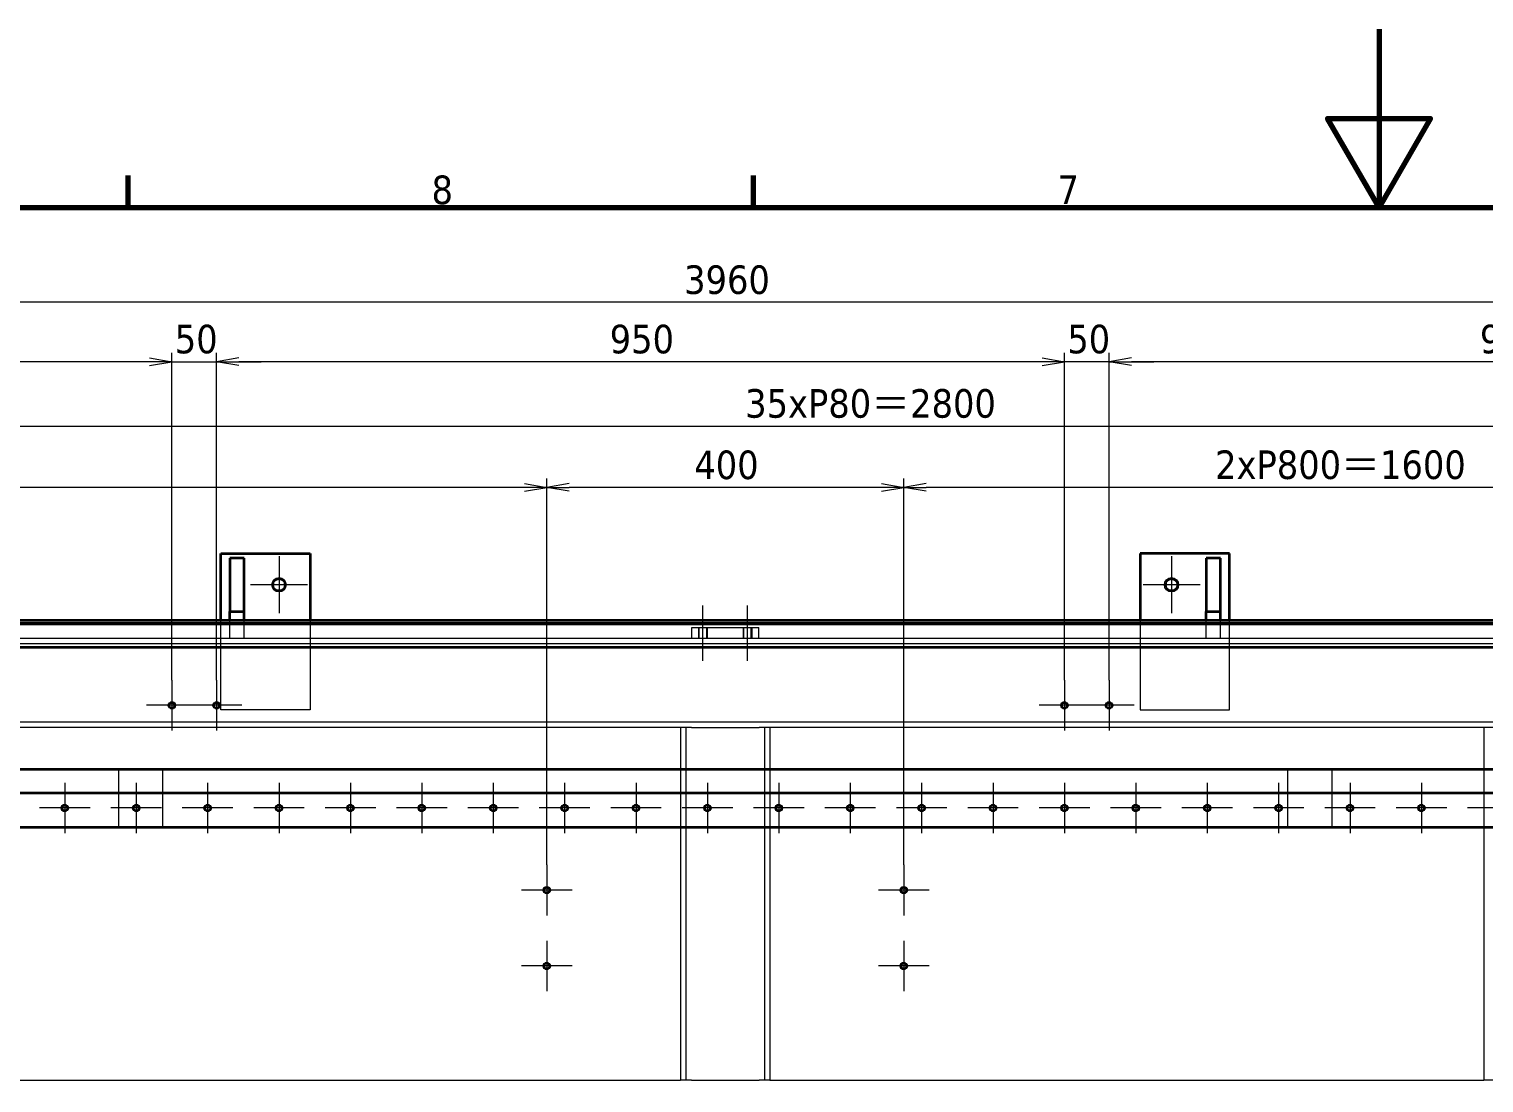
# Model space of a CAD drawing. Header units: millimetres. Extents: x -440 to 8410, y -405 to 5940.
# Drawn here: x 2692 to 4322, y 4759 to 5940 of the extents above; entities that cross this region are included whole.
import ezdxf

# ---------------------------------------------------------------- set-up
doc = ezdxf.new("R2010")
doc.units = ezdxf.units.MM
doc.header["$LTSCALE"] = 10
for name, color, linetype, lineweight in [('Border (ISO)', 7, 'Continuous', 70), ('Center Mark (ISO)', 7, 'Continuous', 5), ('Centerline (ISO)', 7, 'Continuous', 5), ('Dimension (ISO)', 7, 'Continuous', 25), ('Hidden (ISO)', 7, 'Continuous', 5), ('Visible (ISO)', 7, 'Continuous', 35), ('Visible Narrow (ISO)', 7, 'Continuous', 5)]:
    doc.layers.add(name, color=color, linetype=linetype, lineweight=lineweight)
doc.styles.add('MX_NOTE_STANDARD', font='tahoma.ttf')
doc.styles.add('Note Text (JIS)', font='tahoma.ttf')
doc.dimstyles.new('Default (JIS)', dxfattribs={"dimscale": 10, "dimtxt": 3.2, "dimasz": 2.5, "dimexe": 1, "dimexo": 0, "dimgap": 0.8, "dimtad": 1, "dimrnd": 1e-08, "dimdsep": 46, "dimtxsty": 'Note Text (JIS)', "dimblk": 'OPEN', "dimcen": 0.09, "dimdle": 10, "dimclrd": 7, "dimclre": 7, "dimclrt": 256, "dimadec": 0, "dimazin": 2, "dimtfac": 0.78125, "dimtmove": 0, "dimatfit": 3, "dimldrblk": 'OPEN', "dimfxl": 1, "dimtolj": 1, "dimtzin": 0, "dimlwd": 0, "dimlwe": 0, "dimarcsym": 0})

# ---------------------------------------------------------------- blocks, each defined once
blk = doc.blocks.new('図面枠 既定の図面枠')
at = {"layer": 'Border (ISO)'}
for p, q in [((280.33, 574), (280.33, 577.6)), ((350.42, 574), (350.42, 577.6))]:
    blk.add_line(p, q, dxfattribs=at)
at = {"layer": 'Border (ISO)', "flags": 128}
for points in [[(420.5, 594), (420.5, 574), (414.73, 584), (426.27, 584), (420.5, 574)], [(20, 20), (20, 574), (821, 574), (821, 20), (20, 20)]]:
    blk.add_lwpolyline(points, dxfattribs=at)
at = {"layer": 'Border (ISO)', "char_height": 3.2, "attachment_point": 7, "style": 'MX_NOTE_STANDARD'}
for s, insert in [('8', (314.33, 574.33)), ('7', (384.47, 574.4))]:
    blk.add_mtext(s, dxfattribs=dict(at, insert=insert))
blk = doc.blocks.new('_Open')
at = {"color": 0, "linetype": 'ByBlock', "lineweight": -2}
for p, q in [((-1, 0.167), (0, 0)), ((-1, -0.167), (0, 0)), ((0, 0), (-1, 0))]:
    blk.add_line(p, q, dxfattribs=at)
blk = doc.blocks.new('*D129')
at = {"layer": 'Defpoints', "color": 0, "linetype": 'Continuous', "transparency": 16777216}
for p in [(1492.4, 5634), (1492.4, 5110.5), (5452.4, 5110.5)]:
    blk.add_point(p, dxfattribs=at)
at = {"layer": 'Dimension (ISO)', "color": 7, "linetype": 'Continuous', "lineweight": 0, "transparency": 16777216}
for p, q in [((1492.4, 5110.5), (1492.4, 5644)), ((5452.4, 5110.5), (5452.4, 5644)), ((5427.4, 5634), (1517.4, 5634))]:
    blk.add_line(p, q, dxfattribs=at)
at = {"layer": 'Dimension (ISO)', "color": 7, "linetype": 'Continuous', "lineweight": 0, "transparency": 16777216, "xscale": 25, "yscale": 25, "zscale": 25, "rotation": 180}
blk.add_blockref('_Open', (1492.4, 5634), dxfattribs=at)
at = {"layer": 'Dimension (ISO)', "color": 7, "linetype": 'Continuous', "lineweight": 0, "transparency": 16777216, "xscale": 25, "yscale": 25, "zscale": 25}
blk.add_blockref('_Open', (5452.4, 5634), dxfattribs=at)
at = {"layer": 'Dimension (ISO)', "linetype": 'Continuous', "lineweight": 5, "transparency": 16777216, "insert": (3426.3, 5675.3), "char_height": 32, "attachment_point": 1, "style": 'Note Text (JIS)'}
blk.add_mtext('\\A1;3960', dxfattribs=at)
blk = doc.blocks.new('*D165')
at = {"layer": 'Defpoints', "color": 0, "linetype": 'Continuous', "transparency": 16777216}
for p in [(3902.4, 5567.4), (3902.4, 5210.8), (4802.4, 5210.8)]:
    blk.add_point(p, dxfattribs=at)
at = {"layer": 'Dimension (ISO)', "color": 7, "linetype": 'Continuous', "lineweight": 0, "transparency": 16777216}
for p, q in [((3902.4, 5210.8), (3902.4, 5577.4)), ((4802.4, 5210.8), (4802.4, 5577.4)), ((4777.4, 5567.4), (3927.4, 5567.4))]:
    blk.add_line(p, q, dxfattribs=at)
at = {"layer": 'Dimension (ISO)', "color": 7, "linetype": 'Continuous', "lineweight": 0, "transparency": 16777216, "xscale": 25, "yscale": 25, "zscale": 25, "rotation": 180}
blk.add_blockref('_Open', (3902.4, 5567.4), dxfattribs=at)
at = {"layer": 'Dimension (ISO)', "color": 7, "linetype": 'Continuous', "lineweight": 0, "transparency": 16777216, "xscale": 25, "yscale": 25, "zscale": 25}
blk.add_blockref('_Open', (4802.4, 5567.4), dxfattribs=at)
at = {"layer": 'Dimension (ISO)', "linetype": 'Continuous', "lineweight": 5, "transparency": 16777216, "insert": (4317.9, 5608.8), "char_height": 32, "attachment_point": 1, "style": 'Note Text (JIS)'}
blk.add_mtext('\\A1;900', dxfattribs=at)
blk = doc.blocks.new('*D166')
at = {"layer": 'Defpoints', "color": 0, "linetype": 'Continuous', "transparency": 16777216}
for p in [(3852.4, 5567.4), (3852.4, 5210.8), (3902.4, 5210.8)]:
    blk.add_point(p, dxfattribs=at)
at = {"layer": 'Dimension (ISO)', "color": 7, "linetype": 'Continuous', "lineweight": 0, "transparency": 16777216}
for p, q in [((3852.4, 5210.8), (3852.4, 5577.4)), ((3902.4, 5210.8), (3902.4, 5577.4)), ((3827.4, 5567.4), (3802.4, 5567.4)), ((3902.4, 5567.4), (3852.4, 5567.4)), ((3927.4, 5567.4), (3952.4, 5567.4))]:
    blk.add_line(p, q, dxfattribs=at)
at = {"layer": 'Dimension (ISO)', "color": 7, "linetype": 'Continuous', "lineweight": 0, "transparency": 16777216, "xscale": 25, "yscale": 25, "zscale": 25}
blk.add_blockref('_Open', (3852.4, 5567.4), dxfattribs=at)
at = {"layer": 'Dimension (ISO)', "color": 7, "linetype": 'Continuous', "lineweight": 0, "transparency": 16777216, "xscale": 25, "yscale": 25, "zscale": 25, "rotation": 180}
blk.add_blockref('_Open', (3902.4, 5567.4), dxfattribs=at)
at = {"layer": 'Dimension (ISO)', "linetype": 'Continuous', "lineweight": 5, "transparency": 16777216, "insert": (3855.6, 5608.8), "char_height": 32, "attachment_point": 1, "style": 'Note Text (JIS)'}
blk.add_mtext('\\A1;50', dxfattribs=at)
blk = doc.blocks.new('*D167')
at = {"layer": 'Defpoints', "color": 0, "linetype": 'Continuous', "transparency": 16777216}
for p in [(2902.4, 5567.4), (2902.4, 5210.8), (3852.4, 5210.8)]:
    blk.add_point(p, dxfattribs=at)
at = {"layer": 'Dimension (ISO)', "color": 7, "linetype": 'Continuous', "lineweight": 0, "transparency": 16777216}
for p, q in [((2902.4, 5210.8), (2902.4, 5577.4)), ((3852.4, 5210.8), (3852.4, 5577.4)), ((3827.4, 5567.4), (2927.4, 5567.4))]:
    blk.add_line(p, q, dxfattribs=at)
at = {"layer": 'Dimension (ISO)', "color": 7, "linetype": 'Continuous', "lineweight": 0, "transparency": 16777216, "xscale": 25, "yscale": 25, "zscale": 25, "rotation": 180}
blk.add_blockref('_Open', (2902.4, 5567.4), dxfattribs=at)
at = {"layer": 'Dimension (ISO)', "color": 7, "linetype": 'Continuous', "lineweight": 0, "transparency": 16777216, "xscale": 25, "yscale": 25, "zscale": 25}
blk.add_blockref('_Open', (3852.4, 5567.4), dxfattribs=at)
at = {"layer": 'Dimension (ISO)', "linetype": 'Continuous', "lineweight": 5, "transparency": 16777216, "insert": (3342.9, 5608.8), "char_height": 32, "attachment_point": 1, "style": 'Note Text (JIS)'}
blk.add_mtext('\\A1;950', dxfattribs=at)
blk = doc.blocks.new('*D168')
at = {"layer": 'Defpoints', "color": 0, "linetype": 'Continuous', "transparency": 16777216}
for p in [(2902.4, 5567.4), (2852.4, 5210.8), (2902.4, 5210.8)]:
    blk.add_point(p, dxfattribs=at)
at = {"layer": 'Dimension (ISO)', "color": 7, "linetype": 'Continuous', "lineweight": 0, "transparency": 16777216}
for p, q in [((2852.4, 5210.8), (2852.4, 5577.4)), ((2902.4, 5210.8), (2902.4, 5577.4)), ((2827.4, 5567.4), (2802.4, 5567.4)), ((2852.4, 5567.4), (2902.4, 5567.4)), ((2927.4, 5567.4), (2952.4, 5567.4))]:
    blk.add_line(p, q, dxfattribs=at)
at = {"layer": 'Dimension (ISO)', "color": 7, "linetype": 'Continuous', "lineweight": 0, "transparency": 16777216, "xscale": 25, "yscale": 25, "zscale": 25}
blk.add_blockref('_Open', (2852.4, 5567.4), dxfattribs=at)
at = {"layer": 'Dimension (ISO)', "color": 7, "linetype": 'Continuous', "lineweight": 0, "transparency": 16777216, "xscale": 25, "yscale": 25, "zscale": 25, "rotation": 180}
blk.add_blockref('_Open', (2902.4, 5567.4), dxfattribs=at)
at = {"layer": 'Dimension (ISO)', "linetype": 'Continuous', "lineweight": 5, "transparency": 16777216, "insert": (2855.6, 5608.8), "char_height": 32, "attachment_point": 1, "style": 'Note Text (JIS)'}
blk.add_mtext('\\A1;50', dxfattribs=at)
blk = doc.blocks.new('*D169')
at = {"layer": 'Defpoints', "color": 0, "linetype": 'Continuous', "transparency": 16777216}
for p in [(1902.4, 5567.4), (1902.4, 5210.8), (2852.4, 5210.8)]:
    blk.add_point(p, dxfattribs=at)
at = {"layer": 'Dimension (ISO)', "color": 7, "linetype": 'Continuous', "lineweight": 0, "transparency": 16777216}
for p, q in [((1902.4, 5210.8), (1902.4, 5577.4)), ((2852.4, 5210.8), (2852.4, 5577.4)), ((2827.4, 5567.4), (1927.4, 5567.4))]:
    blk.add_line(p, q, dxfattribs=at)
at = {"layer": 'Dimension (ISO)', "color": 7, "linetype": 'Continuous', "lineweight": 0, "transparency": 16777216, "xscale": 25, "yscale": 25, "zscale": 25, "rotation": 180}
blk.add_blockref('_Open', (1902.4, 5567.4), dxfattribs=at)
at = {"layer": 'Dimension (ISO)', "color": 7, "linetype": 'Continuous', "lineweight": 0, "transparency": 16777216, "xscale": 25, "yscale": 25, "zscale": 25}
blk.add_blockref('_Open', (2852.4, 5567.4), dxfattribs=at)
at = {"layer": 'Dimension (ISO)', "linetype": 'Continuous', "lineweight": 5, "transparency": 16777216, "insert": (2342.9, 5608.8), "char_height": 32, "attachment_point": 1, "style": 'Note Text (JIS)'}
blk.add_mtext('\\A1;950', dxfattribs=at)
blk = doc.blocks.new('*D174')
at = {"layer": 'Defpoints', "color": 0, "linetype": 'Continuous', "transparency": 16777216}
for p in [(5132.4, 5495.3), (2332.4, 5095.8), (5132.4, 5095.8)]:
    blk.add_point(p, dxfattribs=at)
at = {"layer": 'Dimension (ISO)', "color": 7, "linetype": 'Continuous', "lineweight": 0, "transparency": 16777216}
for p, q in [((2332.4, 5095.8), (2332.4, 5505.3)), ((2357.4, 5495.3), (5107.4, 5495.3)), ((5132.4, 5095.8), (5132.4, 5505.3))]:
    blk.add_line(p, q, dxfattribs=at)
at = {"layer": 'Dimension (ISO)', "color": 7, "linetype": 'Continuous', "lineweight": 0, "transparency": 16777216, "xscale": 25, "yscale": 25, "zscale": 25, "rotation": 180}
blk.add_blockref('_Open', (2332.4, 5495.3), dxfattribs=at)
at = {"layer": 'Dimension (ISO)', "color": 7, "linetype": 'Continuous', "lineweight": 0, "transparency": 16777216, "xscale": 25, "yscale": 25, "zscale": 25}
blk.add_blockref('_Open', (5132.4, 5495.3), dxfattribs=at)
at = {"layer": 'Dimension (ISO)', "linetype": 'Continuous', "lineweight": 5, "transparency": 16777216, "insert": (3494.7, 5536.7), "char_height": 32, "attachment_point": 1, "style": 'Note Text (JIS)'}
blk.add_mtext('\\A1;\\fTahoma|b0|i0;35xP80＝2800', dxfattribs=at)
blk = doc.blocks.new('*D196')
at = {"layer": 'Defpoints', "color": 0, "linetype": 'Continuous', "transparency": 16777216}
for p in [(3672.4, 5426.6), (5272.4, 5257.5), (3672.4, 5003.8)]:
    blk.add_point(p, dxfattribs=at)
at = {"layer": 'Dimension (ISO)', "color": 7, "linetype": 'Continuous', "lineweight": 0, "transparency": 16777216}
for p, q in [((3672.4, 5003.8), (3672.4, 5436.6)), ((5272.4, 5257.5), (5272.4, 5436.6)), ((5247.4, 5426.6), (3697.4, 5426.6))]:
    blk.add_line(p, q, dxfattribs=at)
at = {"layer": 'Dimension (ISO)', "color": 7, "linetype": 'Continuous', "lineweight": 0, "transparency": 16777216, "xscale": 25, "yscale": 25, "zscale": 25, "rotation": 180}
blk.add_blockref('_Open', (3672.4, 5426.6), dxfattribs=at)
at = {"layer": 'Dimension (ISO)', "color": 7, "linetype": 'Continuous', "lineweight": 0, "transparency": 16777216, "xscale": 25, "yscale": 25, "zscale": 25}
blk.add_blockref('_Open', (5272.4, 5426.6), dxfattribs=at)
at = {"layer": 'Dimension (ISO)', "linetype": 'Continuous', "lineweight": 5, "transparency": 16777216, "insert": (4021.2, 5468), "char_height": 32, "attachment_point": 1, "style": 'Note Text (JIS)'}
blk.add_mtext('\\A1;\\fTahoma|b0|i0;2xP800＝1600', dxfattribs=at)
blk = doc.blocks.new('*D197')
at = {"layer": 'Defpoints', "color": 0, "linetype": 'Continuous', "transparency": 16777216}
for p in [(3272.4, 5426.6), (3272.4, 5003.8), (3672.4, 5003.8)]:
    blk.add_point(p, dxfattribs=at)
at = {"layer": 'Dimension (ISO)', "color": 7, "linetype": 'Continuous', "lineweight": 0, "transparency": 16777216}
for p, q in [((3272.4, 5003.8), (3272.4, 5436.6)), ((3672.4, 5003.8), (3672.4, 5436.6)), ((3647.4, 5426.6), (3297.4, 5426.6))]:
    blk.add_line(p, q, dxfattribs=at)
at = {"layer": 'Dimension (ISO)', "color": 7, "linetype": 'Continuous', "lineweight": 0, "transparency": 16777216, "xscale": 25, "yscale": 25, "zscale": 25, "rotation": 180}
blk.add_blockref('_Open', (3272.4, 5426.6), dxfattribs=at)
at = {"layer": 'Dimension (ISO)', "color": 7, "linetype": 'Continuous', "lineweight": 0, "transparency": 16777216, "xscale": 25, "yscale": 25, "zscale": 25}
blk.add_blockref('_Open', (3672.4, 5426.6), dxfattribs=at)
at = {"layer": 'Dimension (ISO)', "linetype": 'Continuous', "lineweight": 5, "transparency": 16777216, "insert": (3437.7, 5467.9), "char_height": 32, "attachment_point": 1, "style": 'Note Text (JIS)'}
blk.add_mtext('\\A1;400', dxfattribs=at)
blk = doc.blocks.new('*D198')
at = {"layer": 'Defpoints', "color": 0, "linetype": 'Continuous', "transparency": 16777216}
for p in [(1672.4, 5426.6), (1672.4, 5257.5), (3272.4, 5003.8)]:
    blk.add_point(p, dxfattribs=at)
at = {"layer": 'Dimension (ISO)', "color": 7, "linetype": 'Continuous', "lineweight": 0, "transparency": 16777216}
for p, q in [((1672.4, 5257.5), (1672.4, 5436.6)), ((3272.4, 5003.8), (3272.4, 5436.6)), ((3247.4, 5426.6), (1697.4, 5426.6))]:
    blk.add_line(p, q, dxfattribs=at)
at = {"layer": 'Dimension (ISO)', "color": 7, "linetype": 'Continuous', "lineweight": 0, "transparency": 16777216, "xscale": 25, "yscale": 25, "zscale": 25, "rotation": 180}
blk.add_blockref('_Open', (1672.4, 5426.6), dxfattribs=at)
at = {"layer": 'Dimension (ISO)', "color": 7, "linetype": 'Continuous', "lineweight": 0, "transparency": 16777216, "xscale": 25, "yscale": 25, "zscale": 25}
blk.add_blockref('_Open', (3272.4, 5426.6), dxfattribs=at)
at = {"layer": 'Dimension (ISO)', "linetype": 'Continuous', "lineweight": 5, "transparency": 16777216, "insert": (2221.8, 5468), "char_height": 32, "attachment_point": 1, "style": 'Note Text (JIS)'}
blk.add_mtext('\\A1;\\fTahoma|b0|i0;2xP800＝1600', dxfattribs=at)

msp = doc.modelspace()

# ---------------------------------------------------------------- linework, layer by layer
at = {"layer": 'Center Mark (ISO)', "linetype": 'Continuous'}
for p, q in [((2972.376, 5349.378), (2972.376, 5285.543)), ((3972.376, 5349.378), (3972.376, 5285.543)), ((3004.293, 5317.461), (2940.458, 5317.461)), ((4004.293, 5317.461), (3940.458, 5317.461)), ((2852.376, 5210.784), (2852.376, 5154.137)), ((2902.376, 5210.784), (2902.376, 5154.137)), ((3852.376, 5210.784), (3852.376, 5154.137)), ((3902.376, 5210.784), (3902.376, 5154.137)), ((2880.699, 5182.461), (2824.052, 5182.461)), ((2930.699, 5182.461), (2874.052, 5182.461)), ((3880.699, 5182.461), (3824.052, 5182.461)), ((3930.699, 5182.461), (3874.052, 5182.461)), ((2732.376, 5095.784), (2732.376, 5039.137)), ((2812.376, 5095.784), (2812.376, 5039.137)), ((2892.376, 5095.784), (2892.376, 5039.137)), ((2972.376, 5095.784), (2972.376, 5039.137)), ((3052.376, 5095.784), (3052.376, 5039.137)), ((3132.376, 5095.784), (3132.376, 5039.137)), ((3212.376, 5095.784), (3212.376, 5039.137)), ((3292.376, 5095.784), (3292.376, 5039.137)), ((3372.376, 5095.784), (3372.376, 5039.137)), ((3452.376, 5095.784), (3452.376, 5039.137)), ((3532.376, 5095.784), (3532.376, 5039.137)), ((3612.376, 5095.784), (3612.376, 5039.137)), ((3692.376, 5095.784), (3692.376, 5039.137)), ((3772.376, 5095.784), (3772.376, 5039.137)), ((3852.376, 5095.784), (3852.376, 5039.137)), ((3932.376, 5095.784), (3932.376, 5039.137)), ((4012.376, 5095.784), (4012.376, 5039.137)), ((4092.376, 5095.784), (4092.376, 5039.137)), ((4172.376, 5095.784), (4172.376, 5039.137)), ((4252.376, 5095.784), (4252.376, 5039.137)), ((2760.699, 5067.461), (2704.052, 5067.461)), ((2840.699, 5067.461), (2784.052, 5067.461)), ((2920.699, 5067.461), (2864.052, 5067.461)), ((3000.699, 5067.461), (2944.052, 5067.461)), ((3080.699, 5067.461), (3024.052, 5067.461)), ((3160.699, 5067.461), (3104.052, 5067.461)), ((3240.699, 5067.461), (3184.052, 5067.461)), ((3320.699, 5067.461), (3264.052, 5067.461)), ((3400.699, 5067.461), (3344.052, 5067.461)), ((3480.699, 5067.461), (3424.052, 5067.461)), ((3560.699, 5067.461), (3504.052, 5067.461)), ((3640.699, 5067.461), (3584.052, 5067.461)), ((3720.699, 5067.461), (3664.052, 5067.461)), ((3800.699, 5067.461), (3744.052, 5067.461)), ((3880.699, 5067.461), (3824.052, 5067.461)), ((3960.699, 5067.461), (3904.052, 5067.461)), ((4040.699, 5067.461), (3984.052, 5067.461)), ((4120.699, 5067.461), (4064.052, 5067.461)), ((4200.699, 5067.461), (4144.052, 5067.461)), ((4280.699, 5067.461), (4224.052, 5067.461)), ((4360.699, 5067.461), (4304.052, 5067.461)), ((3272.376, 5003.784), (3272.376, 4947.137)), ((3672.376, 5003.784), (3672.376, 4947.137)), ((3672.376, 5003.784), (3672.376, 4947.137)), ((3300.699, 4975.461), (3244.052, 4975.461)), ((3700.699, 4975.461), (3644.052, 4975.461)), ((3700.699, 4975.461), (3644.052, 4975.461)), ((3272.376, 4918.784), (3272.376, 4862.137)), ((3672.376, 4918.784), (3672.376, 4862.137)), ((3672.376, 4918.784), (3672.376, 4862.137)), ((3300.699, 4890.461), (3244.052, 4890.461)), ((3700.699, 4890.461), (3644.052, 4890.461)), ((3700.699, 4890.461), (3644.052, 4890.461))]:
    msp.add_line(p, q, dxfattribs=at)
at = {"layer": 'Centerline (ISO)', "linetype": 'Continuous'}
for p, q in [((3447.376, 5232.461), (3447.376, 5294.461)), ((3497.376, 5232.461), (3497.376, 5294.461))]:
    msp.add_line(p, q, dxfattribs=at)
at = {"layer": 'Hidden (ISO)'}
for p, q in [((5467.376, 5272.461), (1477.376, 5272.461)), ((2907.376, 5177.461), (2907.376, 5277.461)), ((2917.376, 5257.461), (2917.376, 5277.461)), ((2933.376, 5257.461), (2933.376, 5277.461)), ((3007.376, 5277.461), (3007.376, 5177.461)), ((3434.876, 5269.461), (3509.876, 5269.461)), ((3434.876, 5257.461), (3434.876, 5269.461)), ((3442.376, 5269.461), (3442.376, 5257.461)), ((3443.188, 5257.461), (3443.188, 5269.461)), ((3451.564, 5257.461), (3451.564, 5269.461)), ((3452.376, 5257.461), (3452.376, 5269.461)), ((3492.376, 5269.461), (3492.376, 5257.461)), ((3493.188, 5257.461), (3493.188, 5269.461)), ((3501.564, 5257.461), (3501.564, 5269.461)), ((3502.376, 5257.461), (3502.376, 5269.461)), ((3509.876, 5257.461), (3509.876, 5269.461)), ((3937.376, 5277.461), (3937.376, 5177.461)), ((4011.376, 5257.461), (4011.376, 5277.461)), ((4027.376, 5257.461), (4027.376, 5277.461)), ((4037.376, 5177.461), (4037.376, 5277.461)), ((5266.376, 5251.461), (1678.376, 5251.461)), ((2917.376, 5257.461), (1865.376, 5257.461)), ((2933.376, 5257.461), (2917.376, 5257.461)), ((4011.376, 5257.461), (2933.376, 5257.461)), ((4027.376, 5257.461), (4011.376, 5257.461)), ((5079.376, 5257.461), (4027.376, 5257.461)), ((3007.376, 5177.461), (2907.376, 5177.461)), ((3937.376, 5177.461), (4037.376, 5177.461)), ((5178.376, 5163.461), (1766.376, 5163.461)), ((3422.376, 5157.461), (2622.376, 5157.461)), ((3422.376, 5157.461), (3422.376, 4762.461)), ((3434.376, 5157.461), (3422.376, 5157.461)), ((3428.376, 5157.461), (3428.376, 4762.461)), ((3434.376, 5157.461), (3510.376, 5157.461)), ((3522.376, 5157.461), (3510.376, 5157.461)), ((3516.376, 5157.461), (3516.376, 4762.461)), ((4322.376, 5157.461), (3522.376, 5157.461)), ((3522.376, 5157.461), (3522.376, 4762.461)), ((4322.376, 5157.461), (4322.376, 4762.461)), ((4334.376, 5157.461), (4322.376, 5157.461)), ((2792.376, 5110.461), (2792.376, 5045.461)), ((2842.376, 5045.461), (2842.376, 5110.461)), ((4102.376, 5110.461), (4102.376, 5045.461)), ((4152.376, 5045.461), (4152.376, 5110.461)), ((2622.376, 4762.461), (3422.376, 4762.461)), ((3434.376, 4762.461), (3422.376, 4762.461)), ((3434.376, 4762.461), (3510.376, 4762.461)), ((3522.376, 4762.461), (3510.376, 4762.461)), ((3522.376, 4762.461), (4322.376, 4762.461)), ((4334.376, 4762.461), (4322.376, 4762.461))]:
    msp.add_line(p, q, dxfattribs=at)
at = {"layer": 'Visible (ISO)'}
for p, q in [((2907.376, 5352.461), (3007.376, 5352.461)), ((2907.376, 5277.461), (2907.376, 5352.461)), ((2917.376, 5347.461), (2917.376, 5287.461)), ((2933.376, 5347.461), (2917.376, 5347.461)), ((2933.376, 5287.461), (2933.376, 5347.461)), ((3007.376, 5352.461), (3007.376, 5277.461)), ((4037.376, 5352.461), (3937.376, 5352.461)), ((3937.376, 5352.461), (3937.376, 5277.461)), ((4011.376, 5347.461), (4011.376, 5287.461)), ((4027.376, 5347.461), (4011.376, 5347.461)), ((4027.376, 5287.461), (4027.376, 5347.461)), ((4037.376, 5277.461), (4037.376, 5352.461)), ((2917.376, 5287.461), (2933.376, 5287.461)), ((2917.376, 5277.461), (2917.376, 5287.461)), ((2933.376, 5277.461), (2933.376, 5287.461)), ((4011.376, 5287.461), (4027.376, 5287.461)), ((4011.376, 5277.461), (4011.376, 5287.461)), ((4027.376, 5277.461), (4027.376, 5287.461)), ((5467.376, 5274.261), (1477.376, 5274.261)), ((5413.017, 5277.461), (1531.735, 5277.461)), ((1477.376, 5247.461), (5467.376, 5247.461)), ((5452.376, 5110.461), (1492.376, 5110.461)), ((1492.376, 5084.461), (5452.376, 5084.461)), ((5452.376, 5045.461), (1492.376, 5045.461))]:
    msp.add_line(p, q, dxfattribs=at)
for centre, radius in [((2972.376, 5317.461), 6.918), ((3972.376, 5317.461), 6.918), ((2852.376, 5182.461), 3.324), ((2902.376, 5182.461), 3.324), ((3852.376, 5182.461), 3.324), ((3902.376, 5182.461), 3.324), ((2732.376, 5067.461), 3.324), ((2812.376, 5067.461), 3.324), ((2892.376, 5067.461), 3.324), ((2972.376, 5067.461), 3.324), ((3052.376, 5067.461), 3.324), ((3132.376, 5067.461), 3.324), ((3212.376, 5067.461), 3.324), ((3292.376, 5067.461), 3.324), ((3372.376, 5067.461), 3.324), ((3452.376, 5067.461), 3.324), ((3532.376, 5067.461), 3.324), ((3612.376, 5067.461), 3.324), ((3692.376, 5067.461), 3.324), ((3772.376, 5067.461), 3.324), ((3852.376, 5067.461), 3.324), ((3932.376, 5067.461), 3.324), ((4012.376, 5067.461), 3.324), ((4092.376, 5067.461), 3.324), ((4172.376, 5067.461), 3.324), ((4252.376, 5067.461), 3.324), ((3272.376, 4975.461), 3.324), ((3672.376, 4975.461), 3.324), ((3272.376, 4890.461), 3.324), ((3672.376, 4890.461), 3.324)]:
    msp.add_circle(centre, radius, dxfattribs=at)
at = {"layer": 'Visible Narrow (ISO)'}
for centre, radius in [((2972.376, 5317.461), 8), ((3972.376, 5317.461), 8), ((2852.376, 5182.461), 4), ((2902.376, 5182.461), 4), ((3852.376, 5182.461), 4), ((3902.376, 5182.461), 4), ((2732.376, 5067.461), 4), ((2812.376, 5067.461), 4), ((2892.376, 5067.461), 4), ((2972.376, 5067.461), 4), ((3052.376, 5067.461), 4), ((3132.376, 5067.461), 4), ((3212.376, 5067.461), 4), ((3292.376, 5067.461), 4), ((3372.376, 5067.461), 4), ((3452.376, 5067.461), 4), ((3532.376, 5067.461), 4), ((3612.376, 5067.461), 4), ((3692.376, 5067.461), 4), ((3772.376, 5067.461), 4), ((3852.376, 5067.461), 4), ((3932.376, 5067.461), 4), ((4012.376, 5067.461), 4), ((4092.376, 5067.461), 4), ((4172.376, 5067.461), 4), ((4252.376, 5067.461), 4), ((3272.376, 4975.461), 4), ((3672.376, 4975.461), 4), ((3272.376, 4890.461), 4), ((3672.376, 4890.461), 4)]:
    msp.add_circle(centre, radius, dxfattribs=at)

# ---------------------------------------------------------------- block references
at = {"xscale": 10, "yscale": 10, "zscale": 10}
msp.add_blockref('図面枠 既定の図面枠', (0, 0), dxfattribs=at)

# ---------------------------------------------------------------- dimensions: what is measured, and where the dimension line sits
at = {"layer": 'Dimension (ISO)', "color": 7, "linetype": 'Continuous', "lineweight": 5}
dim = msp.add_linear_dim(base=(1492.376, 5633.98), p1=(5452.376, 5110.461), p2=(1492.376, 5110.461), dimstyle='Default (JIS)', override={"dimgap": 0.8, "dimdec": 2, "dimtol": 0, "dimlim": 0, "dimtp": 0, "dimtm": 0, "dimtdec": 2, "dimtofl": 0, "dimatfit": 1}, dxfattribs=at)
dim.commit()
dim.dimension.update_dxf_attribs({"geometry": '*D129', "text_midpoint": (3472.376, 5633.98), "dimtype": 160})
for base, p1, p2, override, picture, middle in [((1902.376, 5567.447), (2852.376, 5210.784), (1902.376, 5210.784), {"dimgap": 0.8, "dimdec": 2, "dimtol": 0, "dimlim": 0, "dimtp": 0, "dimtm": 0, "dimtdec": 2, "dimtofl": 0, "dimatfit": 1}, '*D169', (2377.376, 5567.447)), ((2902.376, 5567.447), (2852.376, 5210.784), (2902.376, 5210.784), {"dimgap": 0.8, "dimdec": 2, "dimtol": 0, "dimlim": 0, "dimtp": 0, "dimtm": 0, "dimtdec": 2, "dimtofl": 1, "dimatfit": 1}, '*D168', (2877.376, 5567.447)), ((2902.376, 5567.447), (3852.376, 5210.784), (2902.376, 5210.784), {"dimgap": 0.8, "dimdec": 2, "dimtol": 0, "dimlim": 0, "dimtp": 0, "dimtm": 0, "dimtdec": 2, "dimtofl": 0, "dimatfit": 1}, '*D167', (3377.376, 5567.447)), ((3852.376, 5567.447), (3902.376, 5210.784), (3852.376, 5210.784), {"dimgap": 0.8, "dimdec": 2, "dimtol": 0, "dimlim": 0, "dimtp": 0, "dimtm": 0, "dimtdec": 2, "dimtofl": 1, "dimatfit": 1}, '*D166', (3877.376, 5567.447)), ((3902.376, 5567.447), (4802.376, 5210.784), (3902.376, 5210.784), {"dimgap": 0.8, "dimdec": 2, "dimtol": 0, "dimlim": 0, "dimtp": 0, "dimtm": 0, "dimtdec": 2, "dimtofl": 0, "dimatfit": 1}, '*D165', (4352.376, 5567.447)), ((3272.376, 5426.565), (3672.376, 5003.784), (3272.376, 5003.784), {"dimgap": 0.8, "dimdec": 2, "dimtol": 0, "dimlim": 0, "dimtp": 0, "dimtm": 0, "dimtdec": 2, "dimtofl": 0, "dimatfit": 1}, '*D197', (3472.376, 5426.565))]:
    dim = msp.add_linear_dim(base=base, p1=p1, p2=p2, angle=180, dimstyle='Default (JIS)', override=override, dxfattribs=at)
    dim.commit()
    dim.dimension.update_dxf_attribs({"geometry": picture, "text_midpoint": middle, "dimtype": 160})
for base, p1, p2, text, picture, middle in [((5132.376, 5495.274), (2332.376, 5095.784), (5132.376, 5095.784), '\\fTahoma|b0|i0;35xP80＝<>', '*D174', (3635.149, 5495.274)), ((1672.376, 5426.565), (3272.376, 5003.784), (1672.376, 5257.461), '\\fTahoma|b0|i0;2xP800＝<>', '*D198', (2362.163, 5426.565)), ((3672.376, 5426.565), (5272.376, 5257.461), (3672.376, 5003.784), '\\fTahoma|b0|i0;2xP800＝<>', '*D196', (4161.575, 5426.565))]:
    dim = msp.add_linear_dim(base=base, p1=p1, p2=p2, angle=180, text=text, dimstyle='Default (JIS)', override={"dimgap": 0.8, "dimdec": 2, "dimtol": 0, "dimlim": 0, "dimtp": 0, "dimtm": 0, "dimtdec": 2, "dimtofl": 0, "dimatfit": 1}, dxfattribs=at)
    dim.commit()
    dim.dimension.update_dxf_attribs({"geometry": picture, "text_midpoint": middle, "dimtype": 160})

doc.saveas('drawing.dxf')
